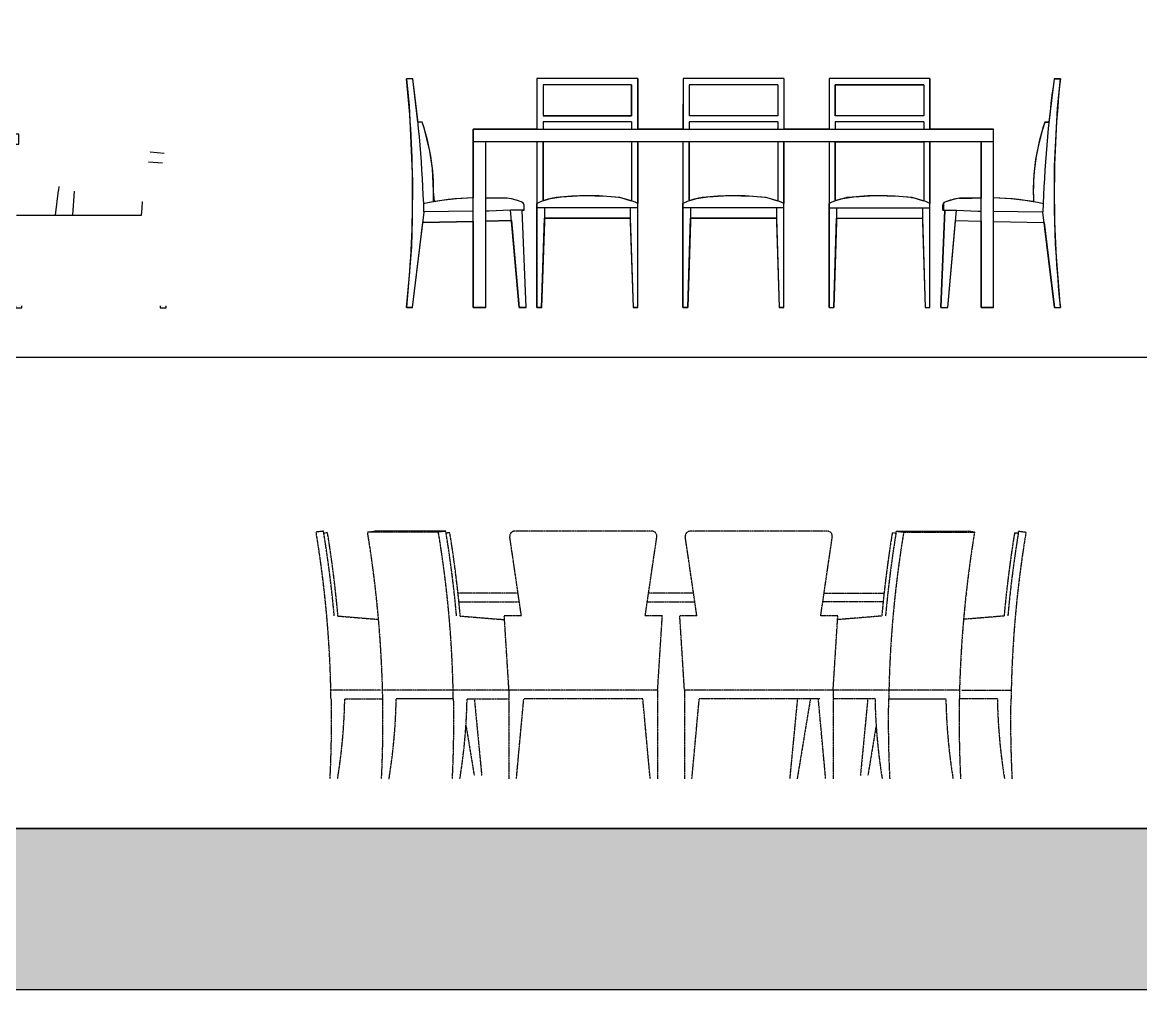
# Model space of a CAD drawing. Header units: millimetres. Extents: x 37301 to 64830, y 24173 to 38860.
# Drawn here: x 42747 to 47260, y 24173 to 28076 of the extents above; entities that cross this region are included whole.
import ezdxf

# ---------------------------------------------------------------- set-up
doc = ezdxf.new("R2010")
doc.units = ezdxf.units.MM
doc.set_wipeout_variables(frame=1)
doc.linetypes.add('HIDDEN', pattern=[1.875, 1.25, -0.625])
doc.linetypes.add('M-HIDDEN', pattern=[1.875, 1.25, -0.625])
doc.layers.add('www.cad-blocks.net', color=7, linetype='Continuous')

# ---------------------------------------------------------------- blocks, each defined once
blk = doc.blocks.new('A$C577B6EC8')
for p, q in [((666.7, 700), (666.7, 660)), ((1666.7, 700), (666.7, 700)), ((2666.7, 700), (1666.7, 700)), ((2666.7, 660), (2666.7, 700)), ((666.7, 660), (1641.7, 660)), ((1641.7, 660), (1641.7, 80)), ((1691.7, 80), (1691.7, 660)), ((1691.7, 660), (2666.7, 660)), ((1525.3, 49.7), (1492.8, 43.2)), ((1568.2, 59.5), (1525.3, 49.7)), ((1601.4, 68.2), (1568.2, 59.5)), ((1641.7, 80), (1601.4, 68.2)), ((1732, 68.2), (1691.7, 80)), ((1765.2, 59.5), (1732, 68.2)), ((1808.1, 49.7), (1765.2, 59.5)), ((1840.6, 43.2), (1808.1, 49.7)), ((1292.9, 20.9), (1291.7, 15)), ((1291.7, 15), (1291.7, 0)), ((1296.1, 25.6), (1292.9, 20.9)), ((1300.2, 28.5), (1296.1, 25.6)), ((1306.7, 30), (1300.2, 28.5)), ((1313, 30.8), (1306.7, 30)), ((1350.2, 35.9), (1313, 30.8)), ((1492.8, 43.2), (1350.2, 35.9)), ((1883.1, 35.9), (1840.6, 43.2)), ((2020.4, 30.8), (1883.1, 35.9)), ((2026.7, 30), (2020.4, 30.8)), ((2033.2, 28.5), (2026.7, 30)), ((2037.3, 25.6), (2033.2, 28.5)), ((2040.5, 20.9), (2037.3, 25.6)), ((2041.7, 15), (2040.5, 20.9)), ((2041.7, 0), (2041.7, 15)), ((1291.7, 0), (2041.7, 0))]:
    blk.add_line(p, q)
at = {"linetype": 'ByBlock'}
for points in [[(504.7, 489.5), (494.2, 558.2), (480.2, 628.8), (473.6, 655.9), (135.8, 627.3), (119.5, 694.2), (101.5, 757.3), (85.6, 806), (66.6, 858.7), (47, 907.6), (28.5, 950), (0, 942.5), (25.3, 866), (41.6, 809), (60.1, 733.1), (75, 657.8), (85.2, 591.2), (94.9, 502.1), (99.1, 435.5), (100.7, 360.4), (99, 283.3), (92, 187.5), (82.9, 112.5), (74.2, 58.4), (64.5, 8), (103.5, 8), (119, 61.6), (144.5, 167.7), (153.6, 214.5), (162, 264.7), (170.7, 330.5), (622.1, 330.5), (646.5, 8), (686.8, 8), (675.9, 373), (685.1, 385.9), (691.4, 402.6), (693, 417.1), (692.7, 423.7), (687.9, 442.5), (678.4, 458.2), (666, 470), (637.1, 471.6), (589.5, 473.3), (535, 473.5), (506.6, 472.7)], [(2828.6, 489.5), (2839.2, 558.2), (2853.2, 628.8), (2859.8, 655.9), (3197.6, 627.3), (3213.8, 694.2), (3231.9, 757.3), (3247.8, 806), (3266.8, 858.7), (3286.4, 907.6), (3304.8, 950), (3333.4, 942.5), (3308.1, 866), (3291.7, 809), (3273.2, 733.1), (3258.4, 657.8), (3248.1, 591.2), (3238.5, 502.1), (3234.3, 435.5), (3232.7, 360.4), (3234.4, 283.3), (3241.3, 187.5), (3250.5, 112.5), (3259.2, 58.4), (3268.9, 8), (3229.9, 8), (3214.4, 61.6), (3188.8, 167.7), (3179.7, 214.5), (3171.4, 264.7), (3162.7, 330.5), (2711.3, 330.5), (2686.8, 8), (2646.5, 8), (2657.4, 373), (2648.3, 385.9), (2642, 402.6), (2640.3, 417.1), (2640.7, 423.7), (2645.5, 442.5), (2654.9, 458.2), (2667.4, 470), (2696.3, 471.6), (2743.9, 473.3), (2798.4, 473.5), (2826.8, 472.7)]]:
    blk.add_wipeout(points, dxfattribs=at).translate(0, 0, 0)
for points in [[(1467.7, 390), (1492.2, 8), (1532.5, 8), (1521.6, 373), (1559.8, 884.9), (1559.8, 930), (1559.8, 931.2), (1559, 935.8), (1556.9, 940.4), (1555.4, 942.5), (1553.9, 944.1), (1550.5, 946.9), (1545.6, 949.1), (1539.8, 950), (993.6, 950), (987.8, 949.1), (982.9, 946.9), (979.4, 944.1), (978, 942.5), (976.5, 940.4), (974.4, 935.8), (973.6, 931.2), (973.6, 930), (973.6, 884.9), (1011.8, 373), (1000.9, 8), (1041.2, 8), (1065.7, 390), (1467.8, 390)], [(1865.7, 390), (1841.2, 8), (1800.9, 8), (1811.8, 373), (1773.6, 884.9), (1773.6, 930), (1773.6, 931.2), (1774.4, 935.8), (1776.5, 940.4), (1778, 942.5), (1779.4, 944.1), (1782.9, 946.9), (1787.8, 949.1), (1793.6, 950), (2339.8, 950), (2345.6, 949.1), (2350.5, 946.9), (2353.9, 944.1), (2355.4, 942.5), (2356.9, 940.4), (2359, 935.8), (2359.8, 931.2), (2359.8, 930), (2359.8, 884.9), (2321.6, 373), (2332.5, 8), (2292.2, 8), (2267.7, 390), (1865.6, 390)]]:
    blk.add_wipeout(points, dxfattribs=at)
for p, q in [((973.6, 931.5), (1559.7, 931.5)), ((2359.8, 931.5), (1773.7, 931.5))]:
    blk.add_line(p, q, dxfattribs=at)
at = {"linetype": 'ByBlock', "elevation": 0}
for points in [[(80.4, 622.6), (135.7, 627.3)], [(143.3, 588.8), (86.4, 584)], [(3190, 588.8), (3247, 584)], [(3253, 622.6), (3197.7, 627.3)], [(447.8, 373), (441.7, 469.7)], [(504.7, 489.5), (506.6, 472.7)], [(517.8, 373), (506.6, 472.7)], [(2815.6, 373), (2826.8, 472.7)], [(2828.6, 489.5), (2826.8, 472.7)], [(2885.6, 373), (2891.7, 469.7)]]:
    blk.add_lwpolyline(points, dxfattribs=at)
for points in [[(135.4, 628.8), (135.7, 627.3)], [(3198, 628.8), (3197.7, 627.3)]]:
    blk.add_lwpolyline(points, close=True, dxfattribs=at)
at = {"linetype": 'ByBlock'}
for points in [[(1498.2, 626.3), (1035.2, 626.3), (1043.1, 481), (1490.4, 481)], [(1835.1, 626.3), (2298.2, 626.3), (2290.3, 481), (1843, 481)]]:
    blk.add_lwpolyline(points, close=True, dxfattribs=at)
at = {"linetype": 'ByBlock', "ltscale": 0.5, "elevation": 0}
for points in [[(169.1, 401.5), (166.8, 428.1)], [(3164.3, 401.5), (3166.6, 428.1)], [(96.5, 8), (96.5, 0), (71.5, 0), (71.5, 8)], [(3236.9, 8), (3236.9, 0), (3261.9, 0), (3261.9, 8)]]:
    blk.add_lwpolyline(points, dxfattribs=at)
at = {"linetype": 'ByBlock', "ltscale": 0.5}
for points in [[(171.1, 373), (169.1, 401.5)], [(675.9, 373), (171.1, 373)], [(2657.4, 373), (3162.3, 373)], [(3162.3, 373), (3164.3, 401.5)], [(679.2, 8), (679.2, 0), (654.2, 0), (654.2, 8)], [(1008.5, 8), (1008.5, 0), (1033.5, 0), (1033.5, 8)], [(1524.9, 8), (1524.9, 0), (1499.9, 0), (1499.9, 8)], [(1808.5, 8), (1808.5, 0), (1833.5, 0), (1833.5, 8)], [(2324.9, 8), (2324.9, 0), (2299.9, 0), (2299.9, 8)], [(2654.2, 8), (2654.2, 0), (2679.2, 0), (2679.2, 8)]]:
    blk.add_lwpolyline(points, dxfattribs=at)
at = {"linetype": 'ByBlock'}
for points in [[(441.7, 469.7), (439.7, 502.1), (427.7, 612.8), (143.3, 588.8), (149.4, 558.2), (159.9, 489.5), (166.8, 428.1), (217.6, 439.3), (267.1, 448.7), (317.2, 456.6), (376.5, 464.1), (433.9, 469.2)], [(2891.7, 469.7), (2893.7, 502.1), (2905.7, 612.8), (3190, 588.8), (3184, 558.2), (3173.4, 489.5), (3166.6, 428.1), (3115.8, 439.3), (3066.3, 448.7), (3016.2, 456.6), (2956.9, 464.1), (2899.5, 469.2)]]:
    blk.add_wipeout(points, dxfattribs=at).translate(0, 0, 0)
blk = doc.blocks.new('A$C6D054198')
for p, q in [((25.3, 924.1), (0, 924.1)), ((0, 924.1), (10.3, 816.1)), ((25.3, 924.1), (0, 924.1)), ((46.2, 749.1), (25.3, 924.1)), ((933.7, 924.4), (526.3, 924.4)), ((526.3, 924.4), (526.3, 731.6)), ((526.3, 924.4), (526.3, 720)), ((933.7, 924.4), (526.3, 924.4)), ((933.7, 720), (933.7, 924.4)), ((933.7, 924.4), (933.7, 720)), ((1115.9, 924.6), (1115.8, 720.1)), ((1115.9, 924.6), (1115.9, 720.1)), ((1523.2, 924.6), (1115.9, 924.6)), ((1523.2, 924.6), (1523.2, 720.1)), ((1705.4, 924.6), (1705.3, 720.1)), ((2112.7, 924.6), (1705.4, 924.6)), ((1705.4, 924.6), (1705.4, 720.1)), ((2112.7, 924.6), (1705.4, 924.6)), ((2112.7, 720.1), (2112.7, 924.6)), ((2112.7, 924.6), (2112.7, 720.1)), ((2613.7, 924.1), (2592.9, 749.1)), ((2639, 924.1), (2613.7, 924.1)), ((2613.7, 924.1), (2639, 924.1)), ((2627.9, 805.6), (2639, 924.1)), ((908.7, 899.4), (551.3, 899.5)), ((551.3, 899.5), (551.3, 774.4)), ((551.3, 899.4), (551.3, 774.4)), ((908.7, 899.4), (551.3, 899.4)), ((908.7, 774.4), (908.7, 899.4)), ((908.7, 899.4), (908.7, 774.4)), ((1140.9, 899.6), (1140.8, 774.6)), ((1498.2, 899.6), (1140.9, 899.6)), ((1498.2, 899.6), (1498.2, 774.6)), ((1730.4, 899.6), (1730.3, 774.6)), ((2087.7, 899.6), (1730.4, 899.6)), ((2087.7, 899.6), (2087.7, 774.6)), ((10.3, 816.1), (24.5, 511.7)), ((551.3, 774.4), (908.7, 774.4)), ((908.7, 774.4), (551.3, 774.4)), ((1498.2, 774.6), (1140.8, 774.6)), ((2087.7, 774.6), (1730.3, 774.6)), ((2615.6, 571.1), (2627.9, 805.6)), ((63.1, 749.1), (46.2, 749.1)), ((63.1, 749.1), (46.2, 749.1)), ((72.3, 720.5), (63.1, 749.1)), ((526.3, 731.6), (526.3, 720)), ((551.3, 749.4), (551.3, 720)), ((908.7, 749.4), (551.3, 749.4)), ((908.7, 749.4), (908.7, 720)), ((1498.2, 749.6), (1140.8, 749.6)), ((1140.8, 749.6), (1140.8, 720.1)), ((1498.2, 749.6), (1498.2, 720.1)), ((1730.3, 749.6), (1730.3, 720.1)), ((2087.7, 749.6), (1730.3, 749.6)), ((2087.7, 749.6), (2087.7, 720.1)), ((2575.9, 749.1), (2565.1, 715)), ((2592.9, 749.1), (2575.9, 749.1)), ((2575.9, 749.1), (2592.9, 749.1)), ((94.2, 631.4), (72.3, 720.5)), ((269.5, 0.1), (269.5, 720.1)), ((269.5, 720.1), (2369.5, 720.1)), ((526.3, 720), (269.5, 720)), ((269.5, 720), (269.5, 443.1)), ((1115.9, 720.1), (933.7, 720)), ((1705.4, 720.1), (1523.2, 720.1)), ((2369.5, 720.1), (2112.7, 720.1)), ((2369.5, 670.1), (2369.5, 720.1)), ((2369.5, 0.1), (2369.5, 720.1)), ((2565.1, 715), (2551.5, 663.2)), ((269.5, 670.1), (2369.5, 670.1)), ((319.5, 442.3), (319.5, 670.1)), ((319.5, 670.1), (526.3, 670.1)), ((319.5, 0.1), (319.5, 670.1)), ((526.3, 670.1), (526.3, 0.6)), ((526.3, 670.1), (526.3, 420.8)), ((551.3, 670.1), (908.7, 670.1)), ((551.3, 431), (551.3, 670.1)), ((551.3, 670.1), (551.3, 431)), ((908.7, 670.1), (908.7, 430.4)), ((908.7, 670.1), (908.7, 430.4)), ((933.7, 1), (933.7, 670.1)), ((933.7, 670.1), (1115.8, 670.1)), ((933.7, 670.1), (933.7, 420.8)), ((1115.8, 670.1), (1115.8, 0.6)), ((1115.8, 670.1), (1115.8, 420.8)), ((1140.8, 670.1), (1498.2, 670.1)), ((1140.8, 431), (1140.8, 670.1)), ((1140.8, 670.1), (1140.8, 431)), ((1498.2, 670.1), (1498.3, 430.4)), ((1498.2, 670.1), (1498.3, 430.4)), ((1523.3, 0.6), (1523.2, 670.1)), ((1523.2, 670.1), (1705.3, 670.1)), ((1523.2, 670.1), (1523.3, 420.8)), ((1705.3, 670.1), (1705.3, 0.6)), ((1705.3, 670.1), (1705.3, 420.8)), ((1730.3, 670.1), (1730.3, 430.4)), ((1730.3, 669.9), (2087.7, 669.9)), ((1730.3, 430.7), (1730.3, 669.9)), ((2087.7, 670.1), (2087.7, 431)), ((2087.7, 669.9), (2087.8, 430.2)), ((2112.7, 0.6), (2112.7, 670.1)), ((2112.7, 670.1), (2319.5, 670.1)), ((2112.7, 670.1), (2112.7, 420.8)), ((2319.5, 670.1), (2319.5, 442.4)), ((2319.5, 0.1), (2319.5, 670.1)), ((2369.5, 443.1), (2369.5, 670.1)), ((2551.5, 663.2), (2539.2, 598.2)), ((104.6, 561), (94.2, 631.4)), ((2539.2, 598.2), (2532.3, 537.5)), ((109.4, 470.4), (104.6, 561)), ((2614.7, 394.1), (2615.6, 571.1)), ((24.5, 511.7), (23.5, 357.8)), ((2532.3, 537.5), (2529.7, 480.9)), ((112.9, 428), (109.4, 470.4)), ((711.7, 451.5), (625.9, 446.5)), ((808.5, 449.2), (711.7, 451.5)), ((1301.3, 451.5), (1215.5, 446.5)), ((1398, 449.2), (1301.3, 451.5)), ((2529.7, 480.9), (2530.7, 428.5)), ((153.5, 434.5), (112.9, 428)), ((201.1, 439.8), (153.5, 434.5)), ((269.5, 443.1), (201.1, 439.8)), ((322.3, 442.3), (319.5, 442.3)), ((406.8, 441.3), (322.3, 442.3)), ((406.8, 441.3), (356.7, 441.3)), ((423.7, 438.6), (406.8, 441.3)), ((452.2, 431.1), (423.7, 438.6)), ((465.1, 426.4), (452.2, 431.1)), ((466.4, 425.9), (465.1, 426.4)), ((472.4, 421), (466.4, 425.9)), ((474.6, 413.6), (472.4, 421)), ((474.6, 393.9), (474.6, 413.6)), ((474.6, 393.9), (474.6, 413.6)), ((526.3, 0.6), (526.3, 420.8)), ((572, 437.5), (551.3, 431)), ((625.9, 446.5), (572, 437.5)), ((861.5, 444.2), (808.5, 449.2)), ((908.7, 430.4), (861.5, 444.2)), ((933.7, 0.6), (933.7, 420.8)), ((1115.8, 0.6), (1115.8, 420.8)), ((1161.5, 437.5), (1140.8, 431)), ((1215.5, 446.5), (1161.5, 437.5)), ((1451, 444.2), (1398, 449.2)), ((1498.3, 430.4), (1451, 444.2)), ((1523.3, 0.6), (1523.3, 420.8)), ((1705.3, 0.6), (1705.3, 420.8)), ((1751, 437.3), (1730.3, 430.7)), ((1804.9, 446.3), (1751, 437.3)), ((1890.8, 451.3), (1804.9, 446.3)), ((1987.5, 448.9), (1890.8, 451.3)), ((2040.5, 444), (1987.5, 448.9)), ((2087.8, 430.2), (2040.5, 444)), ((2112.7, 0.6), (2112.7, 420.8)), ((2164.4, 393.9), (2164.4, 413.6)), ((2172.6, 425.9), (2166.6, 421)), ((2166.6, 421), (2166.6, 393.9)), ((2201.9, 435.6), (2172.6, 425.9)), ((2232.2, 441.3), (2201.9, 435.6)), ((2319.5, 442.4), (2232.2, 441.3)), ((2232.2, 441.3), (2282.4, 441.3)), ((2439.3, 439.7), (2369.5, 443.1)), ((2530.7, 428.5), (2439.3, 439.7)), ((23.7, 0.1), (70.6, 386.1)), ((269.5, 389.3), (70.5, 387.1)), ((332.9, 390), (319.5, 389.9)), ((419.7, 393.9), (332.9, 390)), ((474.6, 393.9), (419.7, 393.9)), ((454.7, 0.1), (419.7, 393.9)), ((483.2, 0.1), (467.1, 393.9)), ((467.1, 393.9), (474.6, 393.9)), ((483.2, 0.1), (467.1, 393.9)), ((933.6, 403.3), (526.3, 403.3)), ((556.6, 403.3), (556.6, 346.4)), ((903.3, 403.3), (903.3, 346.4)), ((1523.2, 403.3), (1115.8, 403.3)), ((1146.1, 403.3), (1146.1, 346.4)), ((1492.9, 403.3), (1492.9, 346.4)), ((1705.4, 403.3), (2112.7, 403.3)), ((1735.7, 403.3), (1735.7, 346.4)), ((2082.4, 403.3), (2082.4, 346.4)), ((2172, 393.9), (2155.9, 0.1)), ((2155.9, 0.1), (2172, 393.9)), ((2164.4, 393.9), (2219.3, 393.9)), ((2166.6, 393.9), (2172, 393.9)), ((2184.3, 0.1), (2219.3, 393.9)), ((2219.3, 393.9), (2306.1, 390)), ((2306.1, 390), (2319.5, 389.9)), ((2369.5, 389.3), (2568.5, 387.1)), ((2615.3, 0.1), (2568.4, 386.1)), ((2619.2, 255.7), (2614.7, 394.1)), ((23.5, 357.8), (19.5, 247.4)), ((23.7, 0.1), (65.5, 344.1)), ((65.5, 344.1), (269.5, 348.2)), ((269.5, 348.2), (65.5, 344.1)), ((269.5, 348.2), (269.5, 0.1)), ((319.5, 349.2), (423.4, 351.3)), ((423.4, 351.3), (319.5, 349.2)), ((319.5, 0.1), (319.5, 349.2)), ((423.4, 351.3), (454.7, 0.1)), ((545.2, 0), (556.6, 360.6)), ((556.6, 346.4), (545.2, 0.6)), ((556.6, 360.6), (903.3, 360.6)), ((903.3, 360.6), (556.6, 360.6)), ((903.3, 360.6), (914.7, 1)), ((903.3, 346.4), (914.7, 0.6)), ((1134.8, 0.6), (1146.1, 360.6)), ((1146.1, 346.4), (1134.8, 0.6)), ((1146.1, 360.6), (1492.9, 360.6)), ((1492.9, 360.6), (1146.1, 360.6)), ((1492.9, 360.6), (1504.2, 0.6)), ((1492.9, 346.4), (1504.2, 0.6)), ((1724.3, 0.6), (1735.7, 360.6)), ((1735.7, 346.4), (1724.3, 0.6)), ((1735.7, 360.6), (2082.4, 360.6)), ((1735.7, 360.6), (2082.4, 360.6)), ((2082.4, 360.6), (2093.8, 0.6)), ((2082.4, 346.4), (2093.8, 0.6)), ((2184.3, 0.1), (2215.6, 351.3)), ((2215.6, 351.3), (2319.5, 349.2)), ((2215.6, 351.3), (2319.5, 349.2)), ((2319.5, 349.2), (2319.5, 0.1)), ((2369.5, 0.1), (2369.5, 348.2)), ((2369.5, 348.2), (2573.5, 344.1)), ((2369.5, 348.2), (2573.5, 344.1)), ((2573.5, 344.1), (2615.3, 0.1)), ((19.5, 247.4), (0, 0.1)), ((2639, 0.1), (2619.2, 255.7)), ((0, 0.1), (23.7, 0.1)), ((23.7, 0.1), (0, 0.1)), ((269.5, 0.1), (319.5, 0.1)), ((319.5, 0.1), (269.5, 0.1)), ((454.7, 0.1), (483.2, 0.1)), ((483.2, 0.1), (454.7, 0.1)), ((526.3, 0.6), (545.2, 0)), ((545.2, 0.6), (526.3, 0.6)), ((914.7, 1), (933.7, 1)), ((933.6, 0.6), (914.7, 0.6)), ((1115.8, 0.6), (1134.8, 0.6)), ((1134.8, 0.6), (1115.8, 0.6)), ((1504.2, 0.6), (1523.3, 0.6)), ((1523.2, 0.6), (1504.2, 0.6)), ((1705.3, 0.6), (1724.3, 0.6)), ((1705.4, 0.6), (1724.3, 0.6)), ((2093.8, 0.6), (2112.7, 0.6)), ((2093.8, 0.6), (2112.7, 0.6)), ((2155.9, 0.1), (2184.3, 0.1)), ((2155.9, 0.1), (2184.3, 0.1)), ((2319.5, 0.1), (2369.5, 0.1)), ((2369.5, 0.1), (2319.5, 0.1)), ((2615.3, 0.1), (2639, 0.1)), ((2615.3, 0.1), (2639, 0.1))]:
    blk.add_line(p, q)
at = {"extrusion": (0, 0, -1)}
for p, q in [((1730.4, 899.4), (2087.8, 899.5)), ((1730.4, 774.4), (1730.4, 899.4)), ((2087.8, 899.5), (2087.8, 774.4)), ((2087.8, 774.4), (1730.4, 774.4))]:
    blk.add_line(p, q, dxfattribs=at)
for centre, radius, start, end in [((-4290.6, 462.1), 4315.4, 353.8547, 6.1453), ((-5147.4, 217.9), 5220.6, 1.8574, 7.7736), ((7786.4, 217.9), 5220.6, 172.2264, 178.1426), ((6929.6, 462.1), 4315.4, 173.8547, 186.1453), ((-753.3, 470.4), 862.7, 357.2214, 18.847), ((3392.4, 470.4), 862.7, 161.153, 182.7786), ((733, -650.6), 1102.3, 83.5842, 96.7393), ((1322.6, -650.6), 1102.3, 83.5842, 96.7393), ((1906, -650.6), 1102.3, 83.2607, 96.4158), ((280.5, -485.6), 928.8, 90.6782, 103.2348), ((312.8, -493.5), 935.8, 87.3142, 89.4168), ((379.3, 211.9), 231.1, 67.8605, 83.168), ((461.4, 413.6), 13.3, 0, 67.8605), ((649.2, 156.2), 291.7, 100.0045, 114.9298), ((733, -650.6), 1102.3, 96.7393, 97.0072), ((733, -650.6), 1102.3, 83.3097, 83.5842), ((759.6, 7.7), 448.3, 67.147, 76.873), ((1238.8, 156.2), 291.7, 100.0045, 114.9298), ((1322.6, -650.6), 1102.3, 96.7393, 97.0072), ((1322.6, -650.6), 1102.3, 83.3097, 83.5842), ((1349.2, 7.7), 448.3, 67.147, 76.873), ((1879.4, 7.7), 448.3, 103.127, 112.853), ((1906, -650.6), 1102.3, 96.4158, 96.6903), ((1906, -650.6), 1102.3, 82.9928, 83.2607), ((1989.8, 156.2), 291.7, 65.0702, 79.9955), ((2177.6, 413.6), 13.3, 112.1395, 180), ((2259.7, 211.9), 231.1, 96.832, 112.1395), ((2326.2, -493.5), 935.8, 90.5832, 92.6858), ((2358.5, -485.6), 928.8, 92.4069, 92.5815), ((2358.5, -485.6), 928.8, 76.7652, 89.3218)]:
    blk.add_arc(centre, radius, start, end)
blk = doc.blocks.new('A$C415615B5')
at = {"linetype": 'M-HIDDEN'}
for p, q in [((29.8, 1000, 0), (0, 996.3, 0)), ((31.1, 992.1, 0), (29.8, 1000, 0)), ((46, 993.9, 0), (31.1, 992.1, 0)), ((207.6, 996.3, 0), (237.4, 1000, 0)), ((493.6, 996.3, 0), (207.6, 996.3, 0)), ((523.4, 1000, 0), (493.6, 996.3, 0)), ((524.7, 992.1, 0), (523.4, 1000, 0)), ((539.6, 993.9, 0), (524.7, 992.1, 0)), ((1355.3, 1000, 0), (801.6, 1000, 0)), ((2063.5, 1000, 0), (1509.8, 1000, 0)), ((2325.5, 993.9, 0), (2340.4, 992.1, 0)), ((2340.4, 992.1, 0), (2341.7, 1000, 0)), ((2341.7, 1000, 0), (2371.5, 996.3, 0)), ((2371.5, 996.3, 0), (2657.5, 996.3, 0)), ((2657.5, 996.3, 0), (2627.7, 1000, 0)), ((2819.1, 993.9, 0), (2834, 992.1, 0)), ((2834, 992.1, 0), (2835.3, 1000, 0)), ((2835.3, 1000, 0), (2865.1, 996.3, 0)), ((828.4, 658.8, 0), (781.8, 977.1, 0)), ((1328.4, 658.8, 0), (1375.1, 977.1, 0)), ((1536.7, 658.8, 0), (1490, 977.1, 0)), ((2036.7, 658.8, 0), (2083.3, 977.1, 0)), ((815.1, 750, 0), (572.8, 750, 0)), ((1523.3, 750, 0), (1341.8, 750, 0)), ((2050, 750, 0), (2292.3, 750, 0)), ((576.5, 715, 0), (820.2, 715, 0)), ((1336.7, 715, 0), (1528.4, 715, 0)), ((2288.6, 715, 0), (2044.9, 715, 0)), ((88.4, 657.6, 0), (213, 647.3, 0)), ((213, 647.3, 0), (252, 644.3, 0)), ((582, 657.6, 0), (706.6, 647.3, 0)), ((706.6, 647.3, 0), (761, 643.1, 0)), ((828.4, 658.8, 0), (759.5, 658.8, 0)), ((778.4, 358.6, 0), (759.5, 658.8, 0)), ((1397.4, 658.8, 0), (1328.4, 658.8, 0)), ((1378.4, 358.6, 0), (1397.4, 658.8, 0)), ((1536.7, 658.8, 0), (1467.8, 658.8, 0)), ((1486.7, 358.6, 0), (1467.8, 658.8, 0)), ((2105.6, 658.8, 0), (2036.7, 658.8, 0)), ((2086.7, 358.6, 0), (2105.6, 658.8, 0)), ((2158.5, 647.3, 0), (2104.2, 643.1, 0)), ((2283.1, 657.6, 0), (2158.5, 647.3, 0)), ((2652.1, 647.3, 0), (2613.1, 644.3, 0)), ((2776.7, 657.6, 0), (2652.1, 647.3, 0)), ((259.4, 358.6, 0), (59.6, 358.6, 0)), ((115.7, 323.7, 0), (269.1, 323.7, 0)), ((1378.4, 358.6, 0), (268.3, 358.6, 0)), ((609.3, 323.7, 0), (778.4, 323.7, 0)), ((638.6, 323.7, 0), (668.4, 13.5, 0)), ((778.4, 358.6, 0), (778.4, 0, 0)), ((808.4, 0, 0), (838.2, 323.7)), ((1318.7, 323.7), (838.2, 323.7)), ((1348.4, 0, 0), (1318.7, 323.7)), ((1378.4, 358.6, 0), (1378.4, 0, 0)), ((2596.8, 358.6, 0), (1486.7, 358.6)), ((1486.7, 358.6, 0), (1486.7, 0, 0)), ((1516.7, 0, 0), (1546.4, 323.7)), ((2026.9, 323.7), (1546.4, 323.7)), ((1942.5, 323.7, 0), (1911.3, 0, 0)), ((1994.9, 323.7, 0), (1941.5, 0, 0)), ((2033.4, 323.7, 0), (1994.9, 323.7, 0)), ((2056.7, 0, 0), (2026.9, 323.7)), ((2086.7, 358.6, 0), (2086.7, 0, 0)), ((2255.8, 323.7, 0), (2086.7, 323.7, 0)), ((2226.5, 323.7, 0), (2196.7, 13.5, 0)), ((2749.4, 323.7, 0), (2596, 323.7, 0)), ((2605.7, 358.6, 0), (2805.5, 358.6, 0)), ((604.9, 216.1, 0), (638.2, 13.5, 0)), ((2260.3, 216.1, 0), (2226.9, 13.5, 0))]:
    blk.add_line(p, q, dxfattribs=at)
for p, q in [((29.8, 1000, 0), (0, 996.3, 0)), ((523.4, 1000, 0), (237.4, 1000, 0)), ((2341.7, 1000, 0), (2627.7, 1000, 0)), ((2835.4, 1000, 0), (2865.1, 996.3, 0)), ((61.5, 323.7, 0), (60.2, 323.7, 0)), ((555.1, 323.7, 0), (323.3, 323.7, 0)), ((2310, 323.7, 0), (2541.8, 323.7, 0)), ((2803.6, 323.7, 0), (2804.9, 323.7, 0))]:
    blk.add_line(p, q)
for centre, radius, start, end in [((-4406.4, 262.8, 0), 4467, 0.7821, 9.4516), ((-4617, 235.2, 0), 4724.3, 5.1295, 9.2412), ((-4409.4, 235.2, 0), 4679.3, 357.1186, 9.3607), ((-3912.8, 262.8, 0), 4467, 0.7821, 9.4516), ((-4123.4, 235.2, 0), 4724.3, 5.1295, 9.2412), ((2063.5, 980, 0), 20, 351.663, 90), ((6988.5, 235.2, 0), 4724.3, 170.7588, 174.8705), ((6777.9, 262.8, 0), 4467, 170.5484, 179.2179), ((7274.5, 235.2, 0), 4679.3, 170.6393, 182.8814), ((7482.1, 235.2, 0), 4724.3, 170.7588, 174.8705), ((7271.5, 262.8, 0), 4467, 170.5484, 179.2179), ((-4617, 235.2, 0), 4709.3, 5.1605, 9.2482), ((-4123.4, 235.2, 0), 4709.3, 5.1605, 9.2482), ((6988.5, 235.2, 0), 4709.3, 170.7518, 174.8395), ((7482.1, 235.2, 0), 4709.3, 170.7518, 174.8395), ((-4617, 235.2, 0), 4679.3, 357.1186, 1.0838), ((-2132.5, 363, 0), 2248.6, 350.7101, 358.9997), ((-1924.9, 363, 0), 2248.6, 350.7101, 358.9997), ((-4123.4, 235.2, 0), 4679.3, 357.1186, 1.0838), ((-1638.9, 363, 0), 2248.6, 350.7101, 358.9997), ((4504, 363, 0), 2248.6, 181.0003, 189.2899), ((6988.5, 235.2, 0), 4679.3, 178.9162, 182.8814), ((4790, 363, 0), 2248.6, 181.0003, 189.2899), ((4997.7, 363, 0), 2248.6, 181.0003, 189.2899), ((7482.1, 235.2, 0), 4679.3, 178.9162, 182.8814)]:
    blk.add_arc(centre, radius, start, end, dxfattribs=at)
at = {"linetype": 'HIDDEN'}
for centre, start, end in [((801.6, 980, 0), 90, 188.337), ((1355.3, 980, 0), 351.663, 90), ((1509.8, 980, 0), 90, 188.337)]:
    blk.add_arc(centre, 20, start, end, dxfattribs=at)
blk = doc.blocks.new('FORMAT')
at = {"true_color": 0x546d8e}
h = blk.add_hatch(color=155, dxfattribs=at)
h.set_gradient(color1=(68, 68, 68), color2=(84, 109, 142), tint=1)
h.paths.add_polyline_path([(64830.2, 24172.6), (64830.2, 24823.3), (39819.4, 24823.3), (39819.4, 24172.6)])
h.paths.add_polyline_path([(55201, 24373.7), (64472.4, 24373.7), (64472.4, 24673.7), (55201, 24673.7)], flags=24)
at = {"color": 155, "true_color": 0x546d8e}
for p, q in [((39819.4, 26725.3), (64830.2, 26725.3)), ((39819.4, 24823.3), (64830.2, 24823.3)), ((64830.2, 24823.3), (39819.4, 24823.3)), ((39819.4, 24823.3), (64830.2, 24823.3)), ((39819.4, 24172.6), (64830.2, 24172.6))]:
    blk.add_line(p, q, dxfattribs=at)
blk.add_line((39819.4, 24823.3), (64830.2, 24823.3))
blk.add_lwpolyline([(64830.2, 24823.3), (39819.4, 24823.3), (39819.4, 38137.3), (64830.2, 38137.3)], close=True, dxfattribs=at)

msp = doc.modelspace()

# ---------------------------------------------------------------- block references
for name, p in [('A$C577B6EC8', (40065.8, 26924.7)), ('A$C6D054198', (44297.4, 26924.7)), ('A$C415615B5', (43932.5, 25022.7))]:
    msp.add_blockref(name, p)

# ---------------------------------------------------------------- next in the draw order: block references
at = {"layer": 'www.cad-blocks.net'}
msp.add_blockref('FORMAT', (0, 0), dxfattribs=at)

doc.saveas('drawing.dxf')
